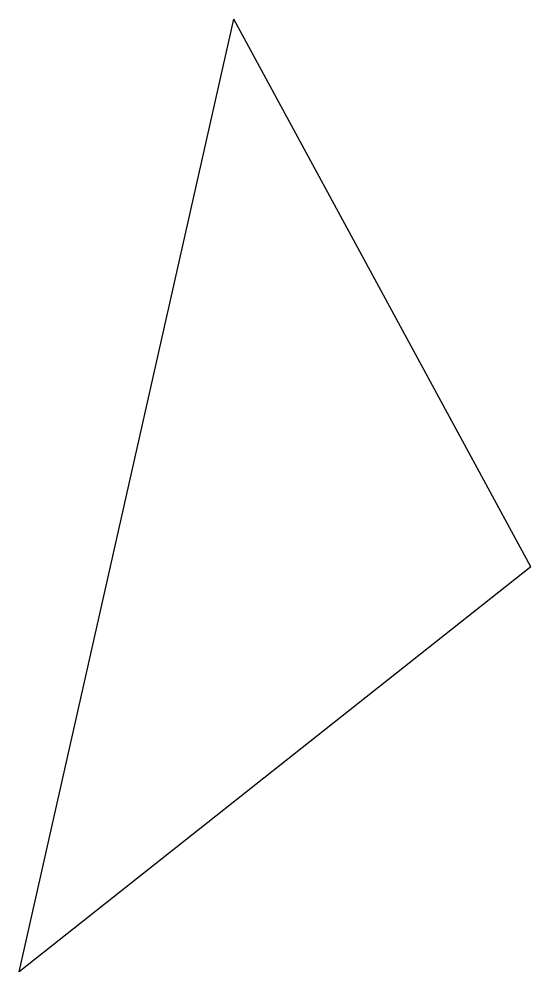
# Model space of a CAD drawing. Header units: inches. Extents: x 1390672 to 1398270, y 354915 to 360781.
# Drawn here: x 1394294.82 to 1394300.01, y 359366.65 to 359376.3 of the extents above; entities that cross this region are included whole.
import ezdxf

# ---------------------------------------------------------------- set-up
doc = ezdxf.new("R2010")
doc.units = ezdxf.units.IN
doc.header["$MEASUREMENT"] = 0

msp = doc.modelspace()

# ---------------------------------------------------------------- linework, layer by layer
for points in [[(1394294.8234, 359366.6469), (1394297.0005, 359376.302)], [(1394294.8234, 359366.6469), (1394297.0005, 359376.302)], [(1394300.0142, 359370.7532), (1394297.0005, 359376.302)], [(1394300.0142, 359370.7532), (1394297.0005, 359376.302)], [(1394300.0142, 359370.7532), (1394294.8234, 359366.6469)], [(1394300.0142, 359370.7532), (1394294.8234, 359366.6469)]]:
    msp.add_lwpolyline(points)

doc.saveas('drawing.dxf')
